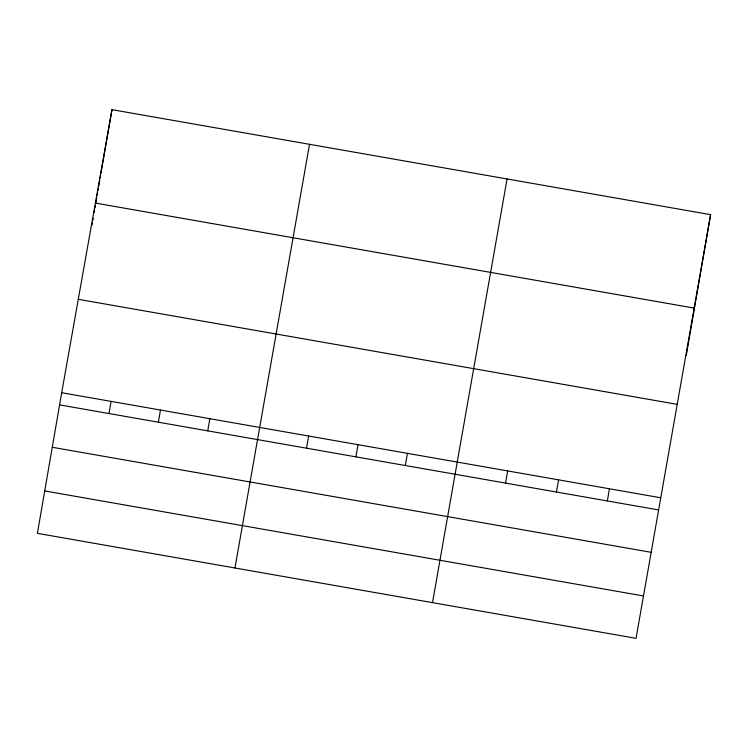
<?xml version="1.0" encoding="UTF-8"?>
<svg xmlns="http://www.w3.org/2000/svg" width="748" height="748" viewBox="0 0 748 748"><rect width="100%" height="100%" fill="white"/><g stroke="black" fill="none" stroke-linecap="round" stroke-linejoin="round"><path stroke-width="1.12" d="M61.691 392.719L37.4 533.343L636.034 638.334L710.6 214.657L111.966 109.666L61.691 392.719L660.325 497.7M92.023 225.092L92.425 222.801M92.817 220.51L93.21 218.22M94.201 212.488L94.594 210.197M94.996 207.907L95.389 205.607M95.791 203.306L96.782 197.556M97.175 195.265L97.577 192.965M97.969 190.665L98.371 188.365M98.764 186.065L99.755 180.324M100.157 178.024L100.55 175.724M100.952 173.424L111.966 109.666M108.974 413.551L111.078 401.377M158.361 422.209L160.465 410.035M207.748 430.867L209.851 418.702M234.947 567.984L309.513 144.317M306.53 448.192L308.625 436.019M355.917 456.85L358.021 444.686M405.304 465.518L407.408 453.344M432.503 602.636L507.06 178.959M505.573 483.105L507.677 470.931M556.456 492.025L558.56 479.861M607.339 500.954L609.442 488.781M686.309 355.281L710.6 214.657M95.37 203.073L694.013 308.064M78.278 299.312L676.921 404.303M59.588 404.883L658.231 509.874M52.267 447.276L650.9 552.267M44.721 490.95L643.364 595.941"/></g></svg>
